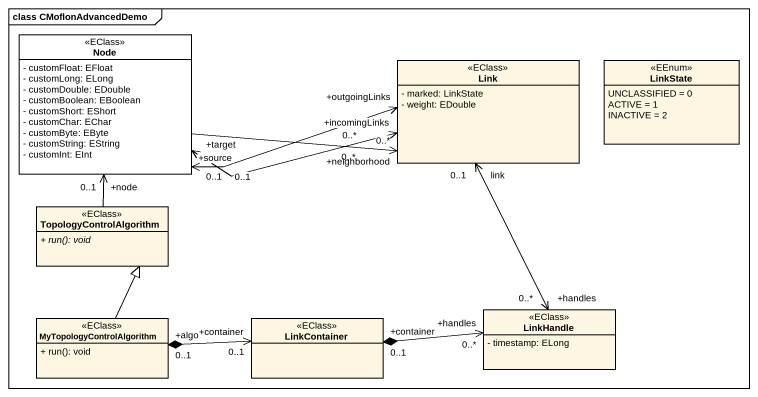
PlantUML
@startuml
mainframe class CMoflonAdvancedDemo
hide circle
hide empty members
skinparam classAttributeIconSize 0
class "Node" as Node_ <<EClass>> #FFFFFF {
  - customFloat: EFloat
  - customLong: ELong
  - customDouble: EDouble
  - customBoolean: EBoolean
  - customShort: EShort
  - customChar: EChar
  - customByte: EByte
  - customString: EString
  - customInt: EInt
}
class Link <<EClass>> {
  - marked: LinkState
  - weight: EDouble
}
enum LinkState <<EEnum>> {
  UNCLASSIFIED = 0
  ACTIVE = 1
  INACTIVE = 2
}
class TopologyControlAlgorithm <<EClass>> {
  {abstract} + run(): void
}
class MyTopologyControlAlgorithm <<EClass>> {
  + run(): void
}
class LinkContainer <<EClass>>
class LinkHandle <<EClass>> {
  - timestamp: ELong
}
Node_ "+target\n0..1" <-right-> "+incomingLinks\n0..*" Link
Node_ "+source\n0..1" <-right-> "+outgoingLinks\n0..*" Link
Node_ -right-> "+neighborhood\n0..*" Link
TopologyControlAlgorithm -up-> "+node\n0..1" Node_
MyTopologyControlAlgorithm -up-|> TopologyControlAlgorithm
MyTopologyControlAlgorithm "+algo\n0..1" *-right-> "+container\n0..1" LinkContainer
LinkContainer "+container\n0..1" *-right-> "+handles\n0..*" LinkHandle
LinkHandle "+handles\n0..*" <-up-> "link\n0..1" Link
@enduml
